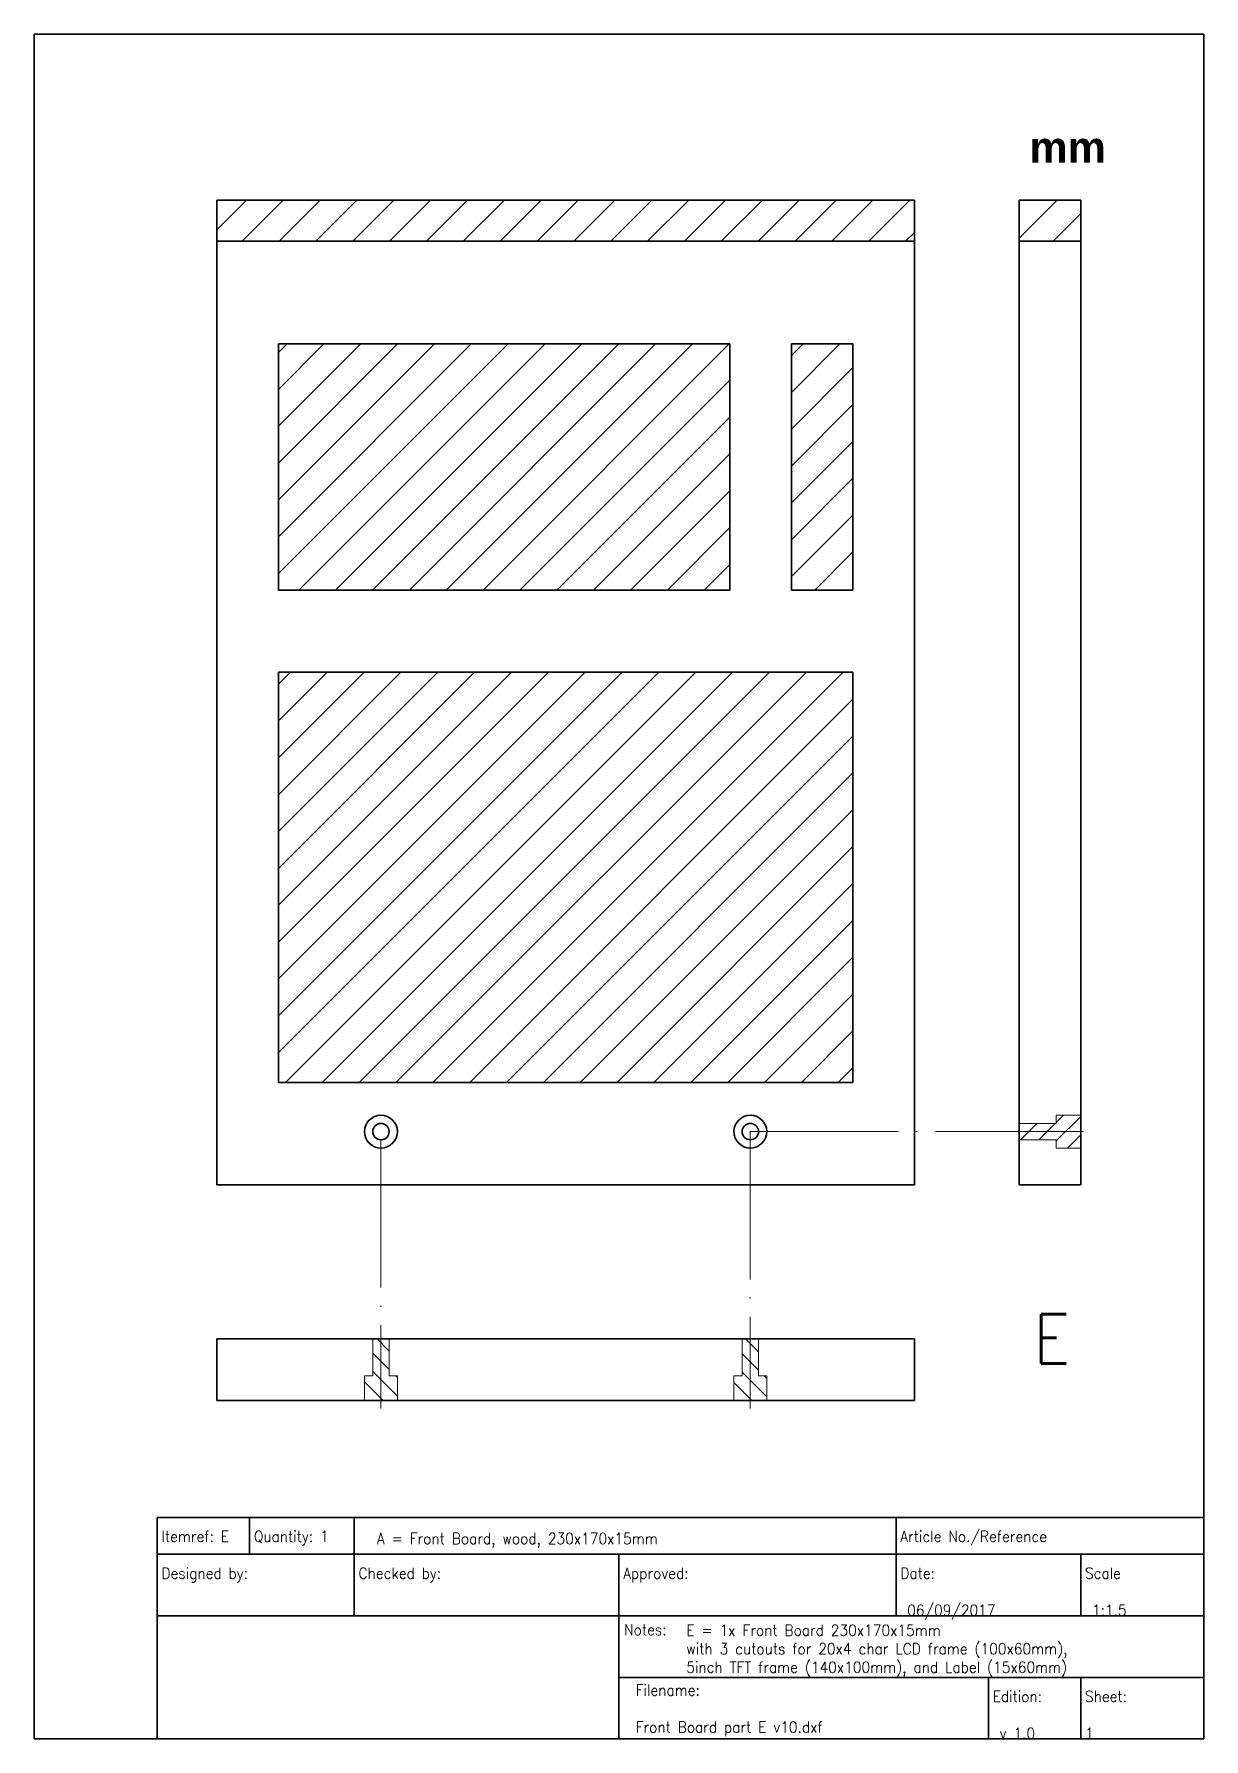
# Model space of a CAD drawing. Header units: millimetres. Extents: x 10 to 200, y 10 to 287.
import ezdxf

# ---------------------------------------------------------------- set-up
doc = ezdxf.new("R2010")
doc.units = ezdxf.units.MM
doc.linetypes.add('ACAD_ISO04W100', pattern=[30, 24, -3, 0, -3])
doc.layers.get('0').update_dxf_attribs({"color": 18, "lineweight": 25, "true_color": 0x000000})
for name, color, linetype, lineweight, true_color in [('0 ... Background', 18, 'Continuous', 35, 0x000000), ('0 ... Base', 18, 'Continuous', 35, 0x000000), ('0 ... Construction', 18, 'ACAD_ISO04W100', 9, 0x000000), ('0 ... Cut', 18, 'Continuous', 35, 0x000000), ('0 ... Dimensions', 18, 'Continuous', 9, 0x000000), ('0 ... Numbering', 18, 'Continuous', 70, 0x000000), ('0 ... Waste', 18, 'Continuous', 9, 0x000000)]:
    doc.layers.add(name, color=color, linetype=linetype, lineweight=lineweight, true_color=true_color)
doc.styles.add('textstyle11', font='Standard')
doc.styles.add('textstyle12', font='Standard')
doc.styles.add('textstyle13', font='Standard')
doc.styles.add('textstyle14', font='Standard')
doc.styles.add('textstyle15', font='Standard')
doc.styles.add('textstyle16', font='Standard')
doc.styles.add('textstyle17', font='Standard')
doc.styles.add('textstyle18', font='Standard')
doc.styles.add('textstyle19', font='Standard')
doc.styles.add('textstyle20', font='Standard')
doc.styles.add('textstyle21', font='Standard')
doc.styles.add('textstyle22', font='Standard')
doc.styles.add('textstyle23', font='Standard')
doc.styles.add('textstyle24', font='Standard')
doc.styles.add('textstyle25', font='')
doc.styles.add('textstyle26', font='Standard')
doc.styles.get('textstyle25').set_extended_font_data('Arial', bold=True)

msp = doc.modelspace()

# ---------------------------------------------------------------- hatches: boundary and pattern name
h = msp.add_hatch()
h.set_pattern_fill('ANSI31', color=256, scale=1.33333, style=0, pattern_type=0)
h.paths.add_polyline_path([(153, 260), (153, 253.33), (39.67, 253.33), (39.67, 260)], flags=0)
h = msp.add_hatch()
h.set_pattern_fill('ANSI31', color=256, scale=1.33333, style=0, pattern_type=0)
h.paths.add_polyline_path([(170, 253.33), (170, 260), (180, 260), (180, 253.33)], flags=0)
h = msp.add_hatch()
h.set_pattern_fill('ANSI31', color=256, scale=1.33333, style=0, pattern_type=0)
h.paths.add_polyline_path([(123, 236.67), (123, 196.67), (49.67, 196.67), (49.67, 236.67)], flags=0)
h = msp.add_hatch()
h.set_pattern_fill('ANSI31', color=256, scale=1.33333, style=0, pattern_type=0)
h.paths.add_polyline_path([(143, 236.67), (143, 196.67), (133, 196.67), (133, 236.67)], flags=0)
h = msp.add_hatch()
h.set_pattern_fill('ANSI31', color=256, scale=1.33333, style=0, pattern_type=0)
h.paths.add_polyline_path([(49.67, 116.67), (143, 116.67), (143, 183.33), (49.67, 183.33)], flags=0)
at = {"layer": '0 ... Dimensions'}
h = msp.add_hatch(dxfattribs=at)
h.set_pattern_fill('LINE', color=256, scale=0.66667, angle=315, style=0, pattern_type=0)
h.paths.add_polyline_path([(63.67, 69), (63.67, 65), (69, 65), (69, 69), (67.67, 69), (67.67, 75), (65, 75), (65, 69)], flags=0)
h = msp.add_hatch(dxfattribs=at)
h.set_pattern_fill('LINE', color=256, scale=0.66667, angle=315, style=0, pattern_type=0)
h.paths.add_polyline_path([(123.67, 69), (123.67, 65), (129, 65), (129, 69), (127.67, 69), (127.67, 75), (125, 75), (125, 69)], flags=0)
at = {"layer": '0 ... Waste'}
h = msp.add_hatch(dxfattribs=at)
h.set_pattern_fill('LINE', color=256, scale=0.66667, angle=45, style=0, pattern_type=0)
h.paths.add_polyline_path([(176, 106), (180, 106), (180, 111.33), (176, 111.33), (176, 110), (170, 110), (170, 107.33), (176, 107.33)], flags=0)

# ---------------------------------------------------------------- linework, layer by layer
at = {"layer": '0 ... Background', "linetype": 'Continuous'}
for p, q in [((200, 287), (10, 287)), ((10, 287), (10, 10)), ((200, 10), (200, 287)), ((30, 46), (200, 46)), ((30, 40), (30, 46)), ((45, 40), (45, 46)), ((62, 40), (62, 46)), ((150, 40), (150, 46)), ((30, 40), (200, 40)), ((30, 10), (30, 40)), ((62, 30), (62, 40)), ((105, 30), (105, 40)), ((150, 30), (150, 40)), ((180, 30), (180, 40)), ((30, 30), (200, 30)), ((105, 10), (105, 30)), ((105, 20), (200, 20)), ((165, 10), (165, 20)), ((180, 10), (180, 20)), ((105, 10), (105, 15)), ((10, 10), (200, 10))]:
    msp.add_line(p, q, dxfattribs=at)
at = {"layer": '0 ... Base'}
for p, q in [((39.67, 253.33), (39.67, 260)), ((39.67, 260), (153, 260)), ((153, 260), (153, 253.33)), ((180, 260), (170, 260)), ((170, 253.33), (170, 260)), ((180, 253.33), (180, 260)), ((39.67, 253.33), (39.67, 100)), ((39.67, 253.33), (153, 253.33)), ((153, 253.33), (153, 100)), ((170, 253.33), (170, 100)), ((170, 253.33), (180, 253.33)), ((180, 100), (180, 253.33)), ((49.67, 196.67), (49.67, 236.67)), ((123, 236.67), (49.67, 236.67)), ((123, 236.67), (123, 196.67)), ((133, 236.67), (133, 196.67)), ((133, 236.67), (143, 236.67)), ((143, 236.67), (143, 196.67)), ((123, 196.67), (49.67, 196.67)), ((133, 196.67), (143, 196.67)), ((49.67, 116.67), (49.67, 183.33)), ((49.67, 183.33), (143, 183.33)), ((143, 116.67), (143, 183.33)), ((49.67, 116.67), (143, 116.67)), ((170, 110), (170, 107.33)), ((153, 100), (39.67, 100)), ((170, 100), (180, 100)), ((39.67, 75), (153, 75)), ((39.67, 65), (39.67, 75)), ((153, 65), (153, 75)), ((39.67, 65), (153, 65))]:
    msp.add_line(p, q, dxfattribs=at)
at = {"layer": '0 ... Construction'}
for p, q in [((126.33, 108.67), (126.33, 63.67)), ((126.33, 108.67), (181.33, 108.67)), ((66.33, 107.33), (66.33, 63.67))]:
    msp.add_line(p, q, dxfattribs=at)
at = {"layer": '0 ... Cut'}
for centre, radius in [((66.33, 108.67), 2.67), ((126.33, 108.67), 2.67), ((66.33, 108.67), 1.33), ((126.33, 108.67), 1.33)]:
    msp.add_circle(centre, radius, dxfattribs=at)
at = {"layer": '0 ... Dimensions'}
for p, q in [((176, 110), (176, 111.33)), ((180, 111.33), (176, 111.33)), ((176, 110), (170, 110)), ((170, 107.33), (176, 107.33)), ((176, 106), (176, 107.33)), ((176, 106), (180, 106)), ((65, 75), (65, 69)), ((67.67, 69), (67.67, 75)), ((125, 75), (125, 69)), ((127.67, 69), (127.67, 75)), ((63.67, 69), (63.67, 65)), ((63.67, 69), (65, 69)), ((67.67, 69), (69, 69)), ((69, 65), (69, 69)), ((123.67, 69), (123.67, 65)), ((123.67, 69), (125, 69)), ((127.67, 69), (129, 69)), ((129, 65), (129, 69))]:
    msp.add_line(p, q, dxfattribs=at)

# ---------------------------------------------------------------- texts
at = {"layer": '0 ... Background', "linetype": 'Continuous', "lineweight": 25, "char_height": 1.8}
for s, insert, width, attachment_point, style in [('Itemref: E', (30.69, 43.81), 100, 1, 'textstyle11'), ('Quantity: 1', (45.69, 43.81), 100, 1, 'textstyle12'), ('A = Front Board, wood, 230x170x15mm', (65.68, 41.11), 100, 7, 'textstyle13'), ('Article No./Reference', (150.69, 43.81), 100, 1, 'textstyle14'), ('Designed by:', (30.69, 37.81), 100, 1, 'textstyle15'), ('Checked by:', (62.69, 37.81), 100, 1, 'textstyle16'), ('Approved:\\P\\P', (105.69, 37.81), 100, 1, 'textstyle17'), ('Date:\\P\\P 06/09/2017', (150.69, 37.81), 100, 1, 'textstyle19'), ('Scale\\P\\P 1:1.5', (180.69, 37.81), 100, 1, 'textstyle20'), ('Notes:', (105.84, 28.65), 200, 1, 'textstyle24'), ('E = 1x Front Board 230x170x15mm\\Pwith 3 cutouts for 20x4 char LCD frame (100x60mm),\\P5inch TFT frame (140x100mm), and Label (15x60mm)\\P', (115.93, 28.55), 200, 1, 'textstyle23'), ('Filename:\\P\\PFront Board part E v10.dxf', (107.72, 18.82), 100, 1, 'textstyle18'), ('Edition:\\P\\P v 1.0', (165.69, 17.81), 100, 1, 'textstyle21'), ('Sheet:\\P\\P1', (180.69, 17.81), 100, 1, 'textstyle22')]:
    msp.add_mtext(s, dxfattribs=dict(at, insert=insert, width=width, attachment_point=attachment_point, style=style))
at = {"layer": '0 ... Numbering', "attachment_point": 1}
for s, insert, char_height, style in [('mm', (171.66, 271.13), 5, 'textstyle25'), ('E', (172.33, 79), 8, 'textstyle26')]:
    msp.add_mtext(s, dxfattribs=dict(at, insert=insert, char_height=char_height, style=style))

doc.saveas('drawing.dxf')
